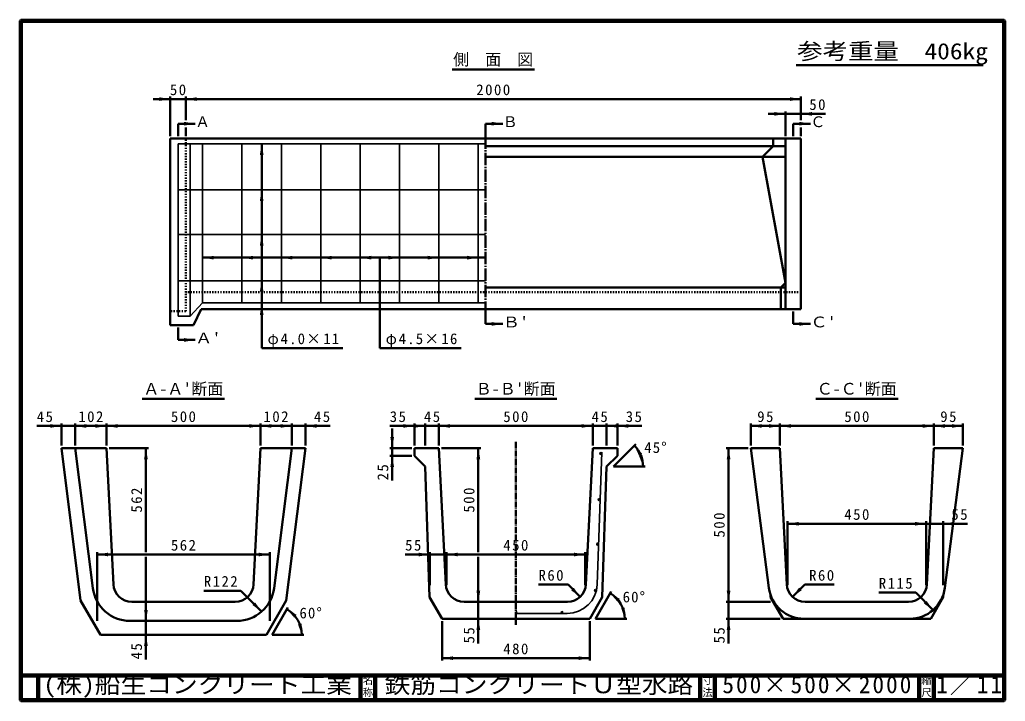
# Model space of a CAD drawing. Units: millimetres, scale not verified. Extents: x 100 to 4105, y 100 to 2870.
import ezdxf
from ezdxf.enums import TextEntityAlignment as Align

# ---------------------------------------------------------------- set-up
doc = ezdxf.new("R2010")
doc.units = ezdxf.units.MM
doc.header["$LTSCALE"] = 5
for name, pattern in [('USER1', [2.2, 1, -1.2]), ('USER2', [13.4, 10, -1.2, 1, -1.2]), ('USER3', [6.9, 5, -0.7, 0.5, -0.7])]:
    doc.linetypes.add(name, pattern=pattern)
doc.layers.add('V-nasSTD', color=7, linetype='Continuous', lineweight=50)
doc.styles.add('ＭＳ ゴシック', font='')
doc.styles.get('ＭＳ ゴシック').set_extended_font_data('MS Gothic')

msp = doc.modelspace()

# ---------------------------------------------------------------- hatches: boundary and pattern name
at = {"layer": 'V-nasSTD'}
for points in [[(667.028, 2539.832), (712.028, 2547.332), (667.028, 2554.832)], [(819.528, 2554.832), (774.528, 2547.332), (819.528, 2539.832)], [(3229.528, 2539.832), (3274.528, 2547.332), (3229.528, 2554.832)], [(3167.028, 2479.832), (3212.028, 2487.332), (3167.028, 2494.832)], [(3319.528, 2494.832), (3274.528, 2487.332), (3319.528, 2479.832)], [(768.278, 2439.832), (813.278, 2447.332), (768.278, 2454.832)], [(2018.278, 2439.832), (2063.278, 2447.332), (2018.278, 2454.832)], [(3268.278, 2439.832), (3313.278, 2447.332), (3268.278, 2454.832)], [(1090.778, 2320.457), (1083.278, 2365.457), (1075.778, 2320.457)], [(1090.778, 2132.956), (1083.278, 2177.956), (1075.778, 2132.956)], [(1090.778, 1951.706), (1083.278, 1996.706), (1075.778, 1951.706)], [(888.278, 1910.456), (843.278, 1902.956), (888.278, 1895.456)], [(1048.278, 1910.456), (1003.278, 1902.956), (1048.278, 1895.456)], [(1208.278, 1910.456), (1163.278, 1902.956), (1208.278, 1895.456)], [(1368.278, 1910.456), (1323.278, 1902.956), (1368.278, 1895.456)], [(1528.278, 1910.456), (1483.278, 1902.956), (1528.278, 1895.456)], [(1598.278, 1895.456), (1643.278, 1902.956), (1598.278, 1910.456)], [(1758.278, 1895.456), (1803.278, 1902.956), (1758.278, 1910.456)], [(1918.278, 1895.456), (1963.278, 1902.956), (1918.278, 1910.456)], [(1090.778, 1764.206), (1083.278, 1809.206), (1075.778, 1764.206)], [(1090.778, 1670.457), (1083.278, 1715.457), (1075.778, 1670.457)], [(2018.278, 1626.082), (2063.278, 1633.582), (2018.278, 1641.082)], [(3268.278, 1626.082), (3313.278, 1633.582), (3268.278, 1641.082)], [(768.278, 1561.082), (813.278, 1568.582), (768.278, 1576.082)], [(224.144, 1211.485), (269.144, 1218.985), (224.144, 1226.485)], [(370.394, 1226.485), (325.394, 1218.985), (370.394, 1211.485)], [(407.894, 1211.485), (452.894, 1218.985), (407.894, 1226.485)], [(497.894, 1226.485), (452.894, 1218.985), (497.894, 1211.485)], [(1032.894, 1211.485), (1077.894, 1218.985), (1032.894, 1226.485)], [(1122.894, 1211.485), (1077.894, 1218.985), (1122.894, 1226.485)], [(1160.394, 1226.485), (1205.394, 1218.985), (1160.394, 1211.485)], [(1306.644, 1211.485), (1261.644, 1218.985), (1306.644, 1226.485)], [(1658.644, 1211.485), (1703.644, 1218.985), (1658.644, 1226.485)], [(1702.394, 1211.485), (1747.394, 1218.985), (1702.394, 1226.485)], [(1848.644, 1226.485), (1803.644, 1218.985), (1848.644, 1211.485)], [(2383.644, 1211.485), (2428.644, 1218.985), (2383.644, 1226.485)], [(2529.894, 1211.485), (2484.894, 1218.985), (2529.894, 1226.485)], [(2573.644, 1211.485), (2528.644, 1218.985), (2573.644, 1226.485)], [(3115.644, 1226.485), (3070.644, 1218.985), (3115.644, 1211.485)], [(3144.394, 1211.485), (3189.394, 1218.985), (3144.394, 1226.485)], [(3234.394, 1226.485), (3189.394, 1218.985), (3234.394, 1211.485)], [(3769.394, 1211.485), (3814.394, 1218.985), (3769.394, 1226.485)], [(3859.394, 1211.485), (3814.394, 1218.985), (3859.394, 1226.485)], [(3888.144, 1226.485), (3933.144, 1218.985), (3888.144, 1211.485)], [(1606.144, 1173.986), (1613.644, 1128.986), (1621.144, 1173.986)], [(620.394, 1083.985), (612.894, 1128.985), (605.394, 1083.985)], [(1971.144, 1083.985), (1963.644, 1128.985), (1956.144, 1083.985)], [(2629.355, 1105.671), (2598.031, 1138.838), (2616.905, 1097.305)], [(2988.144, 1083.985), (2980.644, 1128.985), (2973.144, 1083.985)], [(1621.144, 1052.736), (1613.644, 1097.736), (1606.144, 1052.736)], [(2464.812, 1106.974, 1), (2457.317, 1107.247, 1)], [(2617.026, 1096.651), (2633.178, 1053.985), (2631.737, 1099.583)], [(2458.42, 919.473, 0.41421), (2454.809, 923.357, 0.41421), (2450.925, 919.746, 1)], [(3265.644, 813.985), (3220.644, 821.485), (3265.644, 828.985)], [(3738.144, 828.985), (3783.144, 821.485), (3738.144, 813.985)], [(3896.894, 813.985), (3851.894, 821.485), (3896.894, 828.985)], [(2452.241, 738.223, 1), (2444.746, 738.496, 1)], [(459.144, 703.985), (414.144, 696.485), (459.144, 688.985)], [(1071.644, 688.985), (1116.644, 696.485), (1071.644, 703.985)], [(1721.144, 688.985), (1766.144, 696.485), (1721.144, 703.985)], [(1879.894, 703.985), (1834.894, 696.485), (1879.894, 688.985)], [(2352.394, 688.985), (2397.394, 696.485), (2352.394, 703.985)], [(2351.225, 561.768), (2377.742, 524.644), (2340.619, 551.161)], [(3266.812, 561.768), (3240.295, 524.644), (3277.419, 551.161)], [(1956.144, 548.985), (1963.644, 503.985), (1971.144, 548.985)], [(2443.344, 550.859, 1), (2435.844, 550.859, 1)], [(2538.664, 516.205), (2499.238, 539.159), (2529.088, 504.659)], [(2973.144, 548.985), (2980.644, 503.985), (2988.144, 548.985)], [(1056.531, 501.716), (1083.047, 464.593), (1045.924, 491.11)], [(2544.096, 478.27), (2559.238, 435.235), (2558.871, 480.855)], [(3785.036, 508.109), (3811.553, 470.986), (3774.43, 497.502)], [(605.394, 471.485), (612.894, 426.485), (620.394, 471.485)], [(1225.414, 451.205), (1185.988, 474.159), (1215.838, 439.659)], [(2116.144, 464.61, -1), (2116.144, 457.11)], [(2303.644, 457.11, 1), (2303.644, 464.61, 1)], [(1230.846, 413.27), (1245.988, 370.235), (1245.621, 415.855)], [(1971.144, 390.235), (1963.644, 435.235), (1956.144, 390.235)], [(2988.144, 390.235), (2980.644, 435.235), (2973.144, 390.235)], [(620.394, 325.235), (612.894, 370.235), (605.394, 325.235)], [(1861.144, 282.735), (1816.144, 275.235), (1861.144, 267.735)], [(2371.144, 267.735), (2416.144, 275.235), (2371.144, 282.735)]]:
    msp.add_hatch(color=256, dxfattribs=at).paths.add_polyline_path(points)

# ---------------------------------------------------------------- linework, layer by layer
at = {"layer": 'V-nasSTD', "lineweight": 100}
for p, q in [((105, 2865), (105, 105)), ((4100, 2865), (105, 2865)), ((4100, 105), (4100, 2865)), ((105, 205), (4100, 205)), ((175, 205), (175, 105)), ((1485, 205), (1485, 105)), ((1545, 205), (1545, 105)), ((2865, 205), (2865, 105)), ((2925, 205), (2925, 105)), ((3755, 205), (3755, 105)), ((3755, 205), (3755, 105)), ((3815, 205), (3815, 105)), ((105, 105), (4100, 105))]:
    msp.add_line(p, q, dxfattribs=at)
at = {"layer": 'V-nasSTD'}
for p, q in [((3255, 2685), (4014.5, 2685)), ((1857.528, 2667.332), (2191.528, 2667.332)), ((712.028, 2547.332), (642.028, 2547.332)), ((712.028, 2557.332), (712.028, 2397.332)), ((774.528, 2547.332), (712.028, 2547.332)), ((774.528, 2557.332), (774.528, 2462.332)), ((774.528, 2547.332), (3274.528, 2547.332)), ((3274.528, 2557.332), (3274.528, 2462.332)), ((3212.028, 2487.332), (3142.028, 2487.332)), ((3212.028, 2497.332), (3212.028, 2397.332)), ((3212.028, 2487.332), (3274.528, 2487.332)), ((3274.528, 2487.332), (3374.528, 2487.332)), ((743.278, 2397.332), (743.278, 2447.332)), ((813.278, 2447.332), (743.278, 2447.332)), ((2063.278, 2447.332), (1993.278, 2447.332)), ((1993.278, 2447.332), (1993.278, 2397.332)), ((3243.278, 2397.332), (3243.278, 2447.332)), ((3313.278, 2447.332), (3243.278, 2447.332)), ((774.528, 2432.332), (774.528, 2397.332)), ((3274.528, 2432.332), (3274.528, 2397.332)), ((712.028, 1628.582), (712.028, 2387.332)), ((712.028, 2387.332), (3274.528, 2387.332)), ((1083.278, 2365.457), (1083.278, 1535.457)), ((3162.028, 2387.332), (3162.028, 2356.082)), ((3212.028, 1693.582), (3212.028, 2387.332)), ((3274.528, 2387.332), (3274.528, 1693.582)), ((3212.028, 2356.082), (1993.278, 2356.082)), ((3118.278, 2312.332), (3162.028, 2356.082)), ((3212.028, 2312.332), (1993.278, 2312.332)), ((3118.278, 2312.332), (3212.028, 1800.836)), ((1993.278, 1902.956), (843.278, 1902.956)), ((1563.278, 1902.956), (1563.278, 1535.464)), ((3212.028, 1781.305), (1993.278, 1781.305)), ((3212.028, 1800.836), (3192.497, 1781.305)), ((3192.497, 1781.305), (3192.497, 1693.582)), ((837.028, 1693.582), (805.778, 1628.582)), ((3274.528, 1693.582), (837.028, 1693.582)), ((1993.278, 1633.582), (1993.278, 1683.582)), ((3243.278, 1683.582), (3243.278, 1633.582)), ((805.778, 1628.582), (712.028, 1628.582)), ((743.278, 1618.582), (743.278, 1568.582)), ((2063.278, 1633.582), (1993.278, 1633.582)), ((3313.278, 1633.582), (3243.278, 1633.582)), ((813.278, 1568.582), (743.278, 1568.582)), ((1083.278, 1535.457), (1413.278, 1535.457)), ((1563.278, 1535.464), (1893.278, 1535.464)), ((598.266, 1328.985), (932.522, 1328.985)), ((1949.016, 1328.985), (2283.272, 1328.985)), ((3334.766, 1328.985), (3669.022, 1328.985)), ((269.144, 1218.985), (169.144, 1218.985)), ((269.144, 1228.985), (269.144, 1138.985)), ((269.144, 1218.985), (325.394, 1218.985)), ((325.394, 1228.985), (325.394, 1138.985)), ((325.394, 1218.985), (452.894, 1218.985)), ((452.894, 1228.985), (452.894, 1138.985)), ((452.894, 1218.985), (1077.894, 1218.985)), ((1077.894, 1228.985), (1077.894, 1138.985)), ((1205.394, 1218.985), (1077.894, 1218.985)), ((1205.394, 1228.985), (1205.394, 1138.985)), ((1261.644, 1218.985), (1205.394, 1218.985)), ((1261.644, 1228.985), (1261.644, 1138.985)), ((1261.644, 1218.985), (1361.644, 1218.985)), ((1703.644, 1218.985), (1603.644, 1218.985)), ((1613.644, 1128.986), (1613.644, 1208.986)), ((1703.644, 1228.985), (1703.644, 1138.985)), ((1703.644, 1218.985), (1747.394, 1218.985)), ((1747.394, 1228.985), (1747.394, 1138.985)), ((1747.394, 1218.985), (1803.644, 1218.985)), ((1803.644, 1228.985), (1803.644, 1138.985)), ((1803.644, 1218.985), (2428.644, 1218.985)), ((2428.644, 1228.985), (2428.644, 1138.985)), ((2484.894, 1218.985), (2428.644, 1218.985)), ((2484.894, 1228.985), (2484.894, 1138.985)), ((2528.644, 1218.985), (2484.894, 1218.985)), ((2528.644, 1228.985), (2528.644, 1138.985)), ((2528.644, 1218.985), (2628.644, 1218.985)), ((3070.644, 1228.985), (3070.644, 1138.985)), ((3070.644, 1218.985), (3189.394, 1218.985)), ((3189.394, 1228.985), (3189.394, 1138.985)), ((3189.394, 1218.985), (3814.394, 1218.985)), ((3814.394, 1228.985), (3814.394, 1138.985)), ((3933.144, 1218.985), (3814.394, 1218.985)), ((3933.144, 1228.985), (3933.144, 1138.985)), ((452.894, 1128.985), (269.144, 1128.985)), ((269.144, 1128.985), (347.383, 509.684)), ((325.394, 1128.985), (397.292, 559.871)), ((452.894, 1128.985), (480.581, 575.24)), ((462.894, 1128.985), (622.894, 1128.985)), ((612.894, 1128.985), (612.894, 706.485)), ((1050.206, 575.24), (1077.894, 1128.985)), ((1261.644, 1128.985), (1077.894, 1128.985)), ((1205.394, 1128.985), (1133.495, 559.871)), ((1183.405, 509.684), (1261.644, 1128.985)), ((1603.644, 1128.986), (1693.644, 1128.986)), ((1613.644, 1097.736), (1613.644, 1128.986)), ((1703.644, 1128.985), (1703.644, 1097.735)), ((1803.644, 1128.985), (1703.644, 1128.985)), ((1803.644, 1128.985), (1831.331, 575.24)), ((1813.644, 1128.985), (1973.644, 1128.985)), ((1963.644, 1128.985), (1963.644, 706.485)), ((2400.956, 575.24), (2428.644, 1128.985)), ((2528.644, 1128.985), (2428.644, 1128.985)), ((2603.688, 1144.495), (2513.178, 1053.985)), ((2528.644, 1097.735), (2528.644, 1128.985)), ((2970.644, 1128.985), (3060.644, 1128.985)), ((2980.644, 1128.985), (2980.644, 503.985)), ((3070.644, 1128.985), (3144.553, 560.454)), ((3189.394, 1128.985), (3070.644, 1128.985)), ((3189.394, 1128.985), (3217.081, 575.24)), ((3786.706, 575.24), (3814.394, 1128.985)), ((3933.144, 1128.985), (3814.394, 1128.985)), ((3859.235, 560.454), (3933.144, 1128.985)), ((1603.644, 1097.736), (1693.644, 1097.736)), ((1613.644, 1097.736), (1613.644, 997.736)), ((1747.394, 1053.985), (1703.644, 1097.735)), ((2528.644, 1097.735), (2484.894, 1053.985)), ((1747.394, 1053.985), (1765.497, 522.958)), ((2466.79, 522.958), (2484.894, 1053.985)), ((2641.178, 1053.985), (2513.178, 1053.985)), ((3220.644, 831.485), (3220.644, 571.485)), ((3783.144, 821.485), (3220.644, 821.485)), ((3783.144, 831.485), (3783.144, 571.485)), ((3783.144, 821.485), (3851.894, 821.485)), ((3851.894, 831.485), (3851.894, 571.485)), ((3951.894, 821.485), (3851.894, 821.485)), ((414.144, 706.485), (414.144, 426.485)), ((414.144, 696.485), (1116.644, 696.485)), ((612.894, 686.485), (612.894, 426.485)), ((1116.644, 706.485), (1116.644, 426.485)), ((1666.144, 696.485), (1766.144, 696.485)), ((1766.144, 706.485), (1766.144, 571.485)), ((1834.894, 696.485), (1766.144, 696.485)), ((1834.894, 706.485), (1834.894, 571.485)), ((1834.894, 696.485), (2397.394, 696.485)), ((1963.644, 686.485), (1963.644, 503.985)), ((2397.394, 706.485), (2397.394, 571.485)), ((2208.244, 574.142), (2328.244, 574.142)), ((2377.742, 524.644), (2328.244, 574.142)), ((3240.295, 524.644), (3289.793, 574.142)), ((3289.793, 574.142), (3409.793, 574.142)), ((848.194, 549.446), (998.194, 549.446)), ((1083.047, 464.593), (998.194, 549.446)), ((1816.144, 435.235), (1765.497, 522.958)), ((2416.144, 435.235), (2466.79, 522.958)), ((2439.238, 435.235), (2503.238, 546.087)), ((3150.904, 533.008), (3151.247, 522.958)), ((3201.894, 435.235), (3151.247, 522.958)), ((3590.842, 541.696), (3740.842, 541.696)), ((3811.553, 470.986), (3740.842, 541.696)), ((3801.894, 435.235), (3852.54, 522.958)), ((3852.883, 533.008), (3852.54, 522.958)), ((347.383, 509.684), (427.894, 370.235)), ((555.487, 503.985), (975.3, 503.985)), ((1102.894, 370.235), (1183.405, 509.684)), ((1125.988, 370.235), (1189.988, 481.087)), ((1906.237, 503.985), (2326.05, 503.985)), ((1963.644, 503.985), (1963.644, 435.235)), ((2970.644, 503.985), (3150.644, 503.985)), ((2980.644, 503.985), (2980.644, 435.235)), ((3291.987, 503.985), (3711.8, 503.985)), ((548.59, 426.485), (982.198, 426.485)), ((612.894, 426.485), (612.894, 370.235)), ((1816.144, 435.235), (2416.144, 435.235)), ((1816.144, 425.235), (1816.144, 265.235)), ((1963.644, 335.235), (1963.644, 435.235)), ((2416.144, 425.235), (2416.144, 265.235)), ((2567.238, 435.235), (2439.238, 435.235)), ((2970.644, 435.235), (3190.644, 435.235)), ((2980.644, 435.235), (2980.644, 335.235)), ((3201.894, 435.235), (3801.894, 435.235)), ((3287.103, 435.235), (3716.684, 435.235)), ((427.894, 370.235), (1102.894, 370.235)), ((612.894, 370.235), (612.894, 270.235)), ((1253.988, 370.235), (1125.988, 370.235)), ((1816.144, 275.235), (2416.144, 275.235))]:
    msp.add_line(p, q, dxfattribs=at)
at = {"layer": 'V-nasSTD', "lineweight": 35}
for p, q in [((743.278, 1665.457), (743.278, 2365.457)), ((743.278, 2365.457), (1993.278, 2365.457)), ((793.278, 1665.457), (793.278, 2365.457)), ((843.278, 1719.207), (843.278, 2365.457)), ((1003.278, 1719.207), (1003.278, 2365.457)), ((1163.278, 1719.209), (1163.278, 2365.459)), ((1323.278, 1719.212), (1323.278, 2365.462)), ((1483.278, 1719.214), (1483.278, 2365.464)), ((1643.278, 1719.216), (1643.278, 2365.466)), ((1803.278, 1719.218), (1803.278, 2365.468)), ((1963.278, 1719.22), (1963.278, 2365.47)), ((743.278, 2177.956), (1993.278, 2177.956)), ((743.278, 1996.706), (1993.278, 1996.706)), ((743.278, 1809.206), (1993.278, 1809.206)), ((843.278, 1719.207), (793.278, 1665.457)), ((843.278, 1719.207), (1993.278, 1719.207)), ((793.278, 1665.457), (743.278, 1665.457)), ((2464.984, 1112.021), (2446.671, 574.833)), ((2116.144, 457.11), (2324.867, 457.11))]:
    msp.add_line(p, q, dxfattribs=at)
at = {"layer": 'V-nasSTD', "linetype": 'USER1'}
for p, q in [((774.528, 1684.832), (774.528, 2387.332)), ((3274.528, 1762.332), (774.528, 1762.332)), ((774.528, 1684.832), (712.028, 1684.832))]:
    msp.add_line(p, q, dxfattribs=at)
at = {"layer": 'V-nasSTD', "linetype": 'USER2'}
msp.add_line((1993.278, 2395.332), (1993.278, 1685.582), dxfattribs=at)
at = {"layer": 'V-nasSTD', "linetype": 'USER3'}
msp.add_line((2116.144, 1153.985), (2116.144, 410.235), dxfattribs=at)
at = {"layer": 'V-nasSTD', "lineweight": 13}
msp.add_lwpolyline([(100, 100), (100, 2870), (4105, 2870), (4105, 100)], close=True, dxfattribs=at)
at = {"layer": 'V-nasSTD', "lineweight": 35}
for centre in [(2461.065, 1107.11), (2454.673, 919.609), (2448.494, 738.359), (2439.594, 550.859), (2303.644, 460.86)]:
    msp.add_circle(centre, 3.75, dxfattribs=at)
at = {"layer": 'V-nasSTD'}
for centre, radius, start, end in [((2513.178, 1053.985), 120, 0, 45), ((555.487, 578.985), 75, 182.86241, 270), ((975.3, 578.985), 75, 270, 357.13759), ((1906.237, 578.985), 75, 182.86241, 270), ((2326.05, 578.985), 75, 270, 357.13759), ((3291.987, 578.985), 75, 182.86241, 270), ((3711.8, 578.985), 75, 270, 357.13759), ((548.59, 578.985), 152.5, 187.20029, 270), ((982.198, 578.985), 152.5, 270, 352.79971), ((2439.238, 435.235), 120, 0, 60), ((3287.103, 578.985), 143.75, 187.40691, 270), ((3716.684, 578.985), 143.75, 270, 352.59309), ((1125.988, 370.235), 120, 0, 60)]:
    msp.add_arc(centre, radius, start, end, dxfattribs=at)
at = {"layer": 'V-nasSTD', "lineweight": 35}
for centre, radius, end in [((2324.867, 578.985), 121.875, 358.04749), ((2116.144, 460.86), 3.75, 90)]:
    msp.add_arc(centre, radius, 270, end, dxfattribs=at)

# ---------------------------------------------------------------- texts
at = {"layer": 'V-nasSTD', "style": 'ＭＳ ゴシック'}
for s, height, width, p in [('参考重量\u3000406kg', 65.98, 1.15, (3259, 2775)), ("Ｂ'", 43.99, 1.15, (2063.278, 1663.582)), ("Ｃ'", 43.99, 1.15, (3313.278, 1663.582)), ("Ａ'", 43.99, 1.15, (813.278, 1598.582)), ('(株)船生コンクリート工業', 69.65, 1.1, (196.334, 202.55)), ('鉄筋コンクリートＵ型水路', 69.65, 1.1, (1582.75, 202.47))]:
    msp.add_text(s, height=height, dxfattribs=dict(at, width=width)).set_placement(p, align=Align.TOP_LEFT)
for s, height, p in [('側\u3000面\u3000図', 47.65, (1861.524, 2732.332)), ('Ａ', 43.99, (813.278, 2477.332)), ('Ｂ', 43.99, (2063.278, 2477.332)), ('Ｃ', 43.99, (3313.278, 2477.332)), ("Ａ-Ａ'断面", 47.65, (602.262, 1393.985)), ("Ｂ-Ｂ'断面", 47.65, (1953.012, 1393.985)), ("Ｃ-Ｃ'断面", 47.65, (3338.762, 1393.985)), ('名', 30.79, (1493.982, 200.999)), ('寸', 30.79, (2873.982, 200.999)), ('縮', 30.79, (3763.982, 200.999)), ('称', 30.79, (1493.976, 151.01)), ('法', 30.79, (2873.976, 151.01)), ('尺', 30.79, (3763.976, 151.01))]:
    msp.add_text(s, height=height, dxfattribs=at).set_placement(p, align=Align.TOP_LEFT)
at = {"layer": 'V-nasSTD', "attachment_point": 1, "style": 'ＭＳ ゴシック'}
for s, insert, char_height in [('\\T1.2;50', (710.288, 2607.332), 43.99), ('\\T1.2;2000', (1955.422, 2607.332), 43.99), ('\\T1.2;50', (3308.528, 2547.332), 43.99), ('\\T1.16;φ4.0×11', (1107.278, 1595.457), 43.99), ('\\T1.16;φ4.5×16', (1587.278, 1595.464), 43.99), ('\\T1.2;45', (169.144, 1278.985), 43.99), ('\\T1.2;102', (338.157, 1278.985), 43.99), ('\\T1.2;500', (714.407, 1278.985), 43.99), ('\\T1.2;102', (1090.657, 1278.985), 43.99), ('\\T1.2;45', (1295.644, 1278.985), 43.99), ('\\T1.2;35', (1603.644, 1278.985), 43.99), ('\\T1.2;45', (1742.528, 1278.985), 43.99), ('\\T1.2;500', (2065.157, 1278.985), 43.99), ('\\T1.2;45', (2423.778, 1278.985), 43.99), ('\\T1.2;35', (2562.644, 1278.985), 43.99), ('\\T1.2;95', (3097.028, 1278.985), 43.99), ('\\T1.2;500', (3450.907, 1278.985), 43.99), ('\\T1.2;95', (3840.778, 1278.985), 43.99), ('\\T1.15;45°', (2638.07, 1153.369), 43.99), ('\\T1.2;450', (3450.907, 881.485), 43.99), ('\\T1.2;55', (3885.894, 881.485), 43.99), ('\\T1.2;562', (714.407, 756.485), 43.99), ('\\T1.2;55', (1666.144, 756.485), 43.99), ('\\T1.2;450', (2065.157, 756.485), 43.99), ('\\T1.2;R122', (848.194, 609.446), 43.99), ('\\T1.2;R60', (2208.244, 634.142), 43.99), ('\\T1.2;R60', (3307.793, 634.142), 43.99), ('\\T1.2;R115', (3590.842, 601.696), 43.99), ('\\T1.15;60°', (2550.184, 545.989), 43.99), ('\\T1.15;60°', (1236.934, 480.989), 43.99), ('\\T1.2;480', (2065.157, 335.235), 43.99), ('\\T1.17;500×500×2000', (2955.25, 202.47), 69.65), ('\\T1.16;1／11', (3824.5, 202.582), 69.65)]:
    msp.add_mtext(s, dxfattribs=dict(at, insert=insert, char_height=char_height))
at = {"layer": 'V-nasSTD', "char_height": 43.99, "attachment_point": 1, "rotation": 90, "style": 'ＭＳ ゴシック'}
for s, insert in [('\\T1.2;25', (1553.644, 997.736)), ('\\T1.2;562', (552.894, 866.748)), ('\\T1.2;500', (1903.644, 866.748)), ('\\T1.2;500', (2920.644, 765.498)), ('\\T1.2;55', (1903.644, 335.235)), ('\\T1.2;55', (2920.644, 335.235)), ('\\T1.2;45', (552.894, 270.235))]:
    msp.add_mtext(s, dxfattribs=dict(at, insert=insert))

doc.saveas('drawing.dxf')
